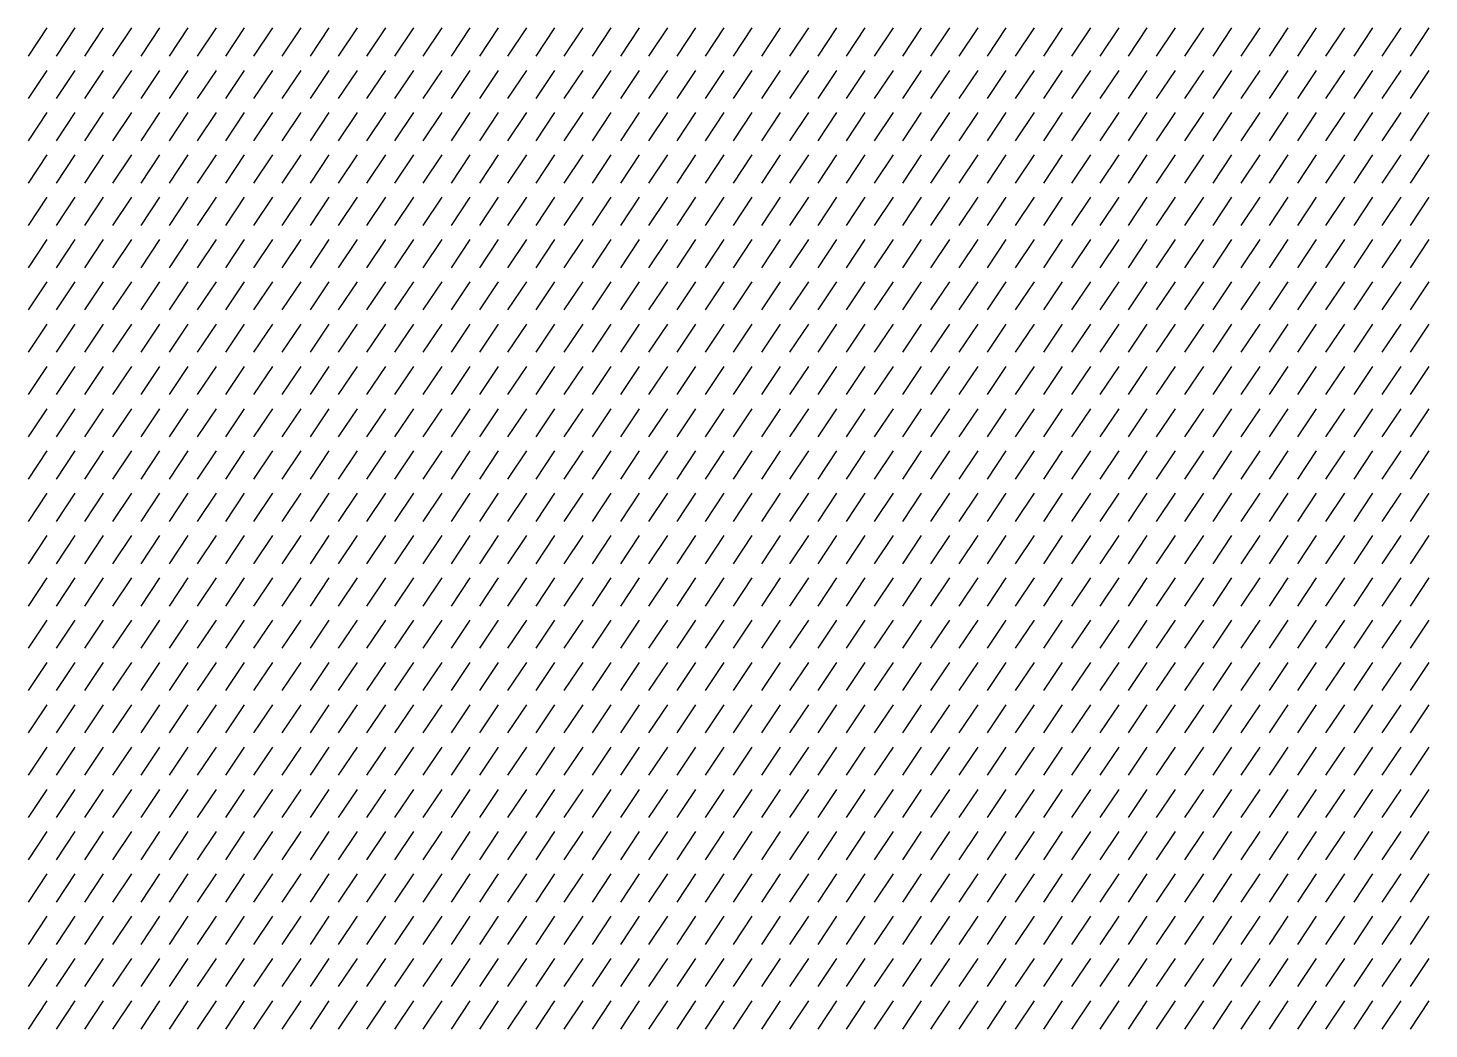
# Model space of a CAD drawing. Header units: inches. Extents: x -55 to 1004, y 12 to 2250.
# Drawn here: x -14.2 to 125.7, y 795.2 to 895.2 of the extents above; entities that cross this region are included whole.
import ezdxf

# ---------------------------------------------------------------- set-up
doc = ezdxf.new("R2010")
doc.units = ezdxf.units.IN
doc.header["$MEASUREMENT"] = 0

msp = doc.modelspace()

# ---------------------------------------------------------------- linework, layer by layer
for p, q in [((-12.35, 895.19), (-14.23, 892.37)), ((-9.54, 895.19), (-11.41, 892.37)), ((-6.72, 895.19), (-8.6, 892.37)), ((-3.9, 895.19), (-5.78, 892.37)), ((-1.08, 895.19), (-2.96, 892.37)), ((1.74, 895.19), (-0.14, 892.37)), ((4.56, 895.19), (2.68, 892.37)), ((7.37, 895.19), (5.5, 892.37)), ((10.19, 895.19), (8.31, 892.37)), ((13.01, 895.19), (11.13, 892.37)), ((15.83, 895.19), (13.95, 892.37)), ((18.65, 895.19), (16.77, 892.37)), ((21.47, 895.19), (19.59, 892.37)), ((24.28, 895.19), (22.4, 892.37)), ((27.1, 895.19), (25.22, 892.37)), ((29.92, 895.19), (28.04, 892.37)), ((32.74, 895.19), (30.86, 892.37)), ((35.56, 895.19), (33.68, 892.37)), ((38.37, 895.19), (36.5, 892.37)), ((41.19, 895.19), (39.31, 892.37)), ((44.01, 895.19), (42.13, 892.37)), ((46.83, 895.19), (44.95, 892.37)), ((49.65, 895.19), (47.77, 892.37)), ((52.47, 895.19), (50.59, 892.37)), ((55.28, 895.19), (53.41, 892.37)), ((58.1, 895.19), (56.22, 892.37)), ((60.92, 895.19), (59.04, 892.37)), ((63.74, 895.19), (61.86, 892.37)), ((66.56, 895.19), (64.68, 892.37)), ((69.38, 895.19), (67.5, 892.37)), ((72.19, 895.19), (70.32, 892.37)), ((75.01, 895.19), (73.13, 892.37)), ((77.83, 895.19), (75.95, 892.37)), ((80.65, 895.19), (78.77, 892.37)), ((83.47, 895.19), (81.59, 892.37)), ((86.29, 895.19), (84.41, 892.37)), ((89.1, 895.19), (87.22, 892.37)), ((91.92, 895.19), (90.04, 892.37)), ((94.74, 895.19), (92.86, 892.37)), ((97.56, 895.19), (95.68, 892.37)), ((100.38, 895.19), (98.5, 892.37)), ((103.2, 895.19), (101.32, 892.37)), ((106.01, 895.19), (104.13, 892.37)), ((108.83, 895.19), (106.95, 892.37)), ((111.65, 895.19), (109.77, 892.37)), ((114.47, 895.19), (112.59, 892.37)), ((117.29, 895.19), (115.41, 892.37)), ((120.1, 895.19), (118.23, 892.37)), ((122.92, 895.19), (121.04, 892.37)), ((125.74, 895.19), (123.86, 892.37)), ((-12.35, 890.96), (-14.23, 888.15)), ((-9.54, 890.96), (-11.41, 888.15)), ((-6.72, 890.96), (-8.6, 888.15)), ((-3.9, 890.96), (-5.78, 888.15)), ((-1.08, 890.96), (-2.96, 888.15)), ((1.74, 890.96), (-0.14, 888.15)), ((4.56, 890.96), (2.68, 888.15)), ((7.37, 890.96), (5.5, 888.15)), ((10.19, 890.96), (8.31, 888.15)), ((13.01, 890.96), (11.13, 888.15)), ((15.83, 890.96), (13.95, 888.15)), ((18.65, 890.96), (16.77, 888.15)), ((21.47, 890.96), (19.59, 888.15)), ((24.28, 890.96), (22.4, 888.15)), ((27.1, 890.96), (25.22, 888.15)), ((29.92, 890.96), (28.04, 888.15)), ((32.74, 890.96), (30.86, 888.15)), ((35.56, 890.96), (33.68, 888.15)), ((38.37, 890.96), (36.5, 888.15)), ((41.19, 890.96), (39.31, 888.15)), ((44.01, 890.96), (42.13, 888.15)), ((46.83, 890.96), (44.95, 888.15)), ((49.65, 890.96), (47.77, 888.15)), ((52.47, 890.96), (50.59, 888.15)), ((55.28, 890.96), (53.41, 888.15)), ((58.1, 890.96), (56.22, 888.15)), ((60.92, 890.96), (59.04, 888.15)), ((63.74, 890.96), (61.86, 888.15)), ((66.56, 890.96), (64.68, 888.15)), ((69.38, 890.96), (67.5, 888.15)), ((72.19, 890.96), (70.32, 888.15)), ((75.01, 890.96), (73.13, 888.15)), ((77.83, 890.96), (75.95, 888.15)), ((80.65, 890.96), (78.77, 888.15)), ((83.47, 890.96), (81.59, 888.15)), ((86.29, 890.96), (84.41, 888.15)), ((89.1, 890.96), (87.22, 888.15)), ((91.92, 890.96), (90.04, 888.15)), ((94.74, 890.96), (92.86, 888.15)), ((97.56, 890.96), (95.68, 888.15)), ((100.38, 890.96), (98.5, 888.15)), ((103.2, 890.96), (101.32, 888.15)), ((106.01, 890.96), (104.13, 888.15)), ((108.83, 890.96), (106.95, 888.15)), ((111.65, 890.96), (109.77, 888.15)), ((114.47, 890.96), (112.59, 888.15)), ((117.29, 890.96), (115.41, 888.15)), ((120.1, 890.96), (118.23, 888.15)), ((122.92, 890.96), (121.04, 888.15)), ((125.74, 890.96), (123.86, 888.15)), ((-12.35, 886.74), (-14.23, 883.92)), ((-9.54, 886.74), (-11.41, 883.92)), ((-6.72, 886.74), (-8.6, 883.92)), ((-3.9, 886.74), (-5.78, 883.92)), ((-1.08, 886.74), (-2.96, 883.92)), ((1.74, 886.74), (-0.14, 883.92)), ((4.56, 886.74), (2.68, 883.92)), ((7.37, 886.74), (5.5, 883.92)), ((10.19, 886.74), (8.31, 883.92)), ((13.01, 886.74), (11.13, 883.92)), ((15.83, 886.74), (13.95, 883.92)), ((18.65, 886.74), (16.77, 883.92)), ((21.47, 886.74), (19.59, 883.92)), ((24.28, 886.74), (22.4, 883.92)), ((27.1, 886.74), (25.22, 883.92)), ((29.92, 886.74), (28.04, 883.92)), ((32.74, 886.74), (30.86, 883.92)), ((35.56, 886.74), (33.68, 883.92)), ((38.37, 886.74), (36.5, 883.92)), ((41.19, 886.74), (39.31, 883.92)), ((44.01, 886.74), (42.13, 883.92)), ((46.83, 886.74), (44.95, 883.92)), ((49.65, 886.74), (47.77, 883.92)), ((52.47, 886.74), (50.59, 883.92)), ((55.28, 886.74), (53.41, 883.92)), ((58.1, 886.74), (56.22, 883.92)), ((60.92, 886.74), (59.04, 883.92)), ((63.74, 886.74), (61.86, 883.92)), ((66.56, 886.74), (64.68, 883.92)), ((69.38, 886.74), (67.5, 883.92)), ((72.19, 886.74), (70.32, 883.92)), ((75.01, 886.74), (73.13, 883.92)), ((77.83, 886.74), (75.95, 883.92)), ((80.65, 886.74), (78.77, 883.92)), ((83.47, 886.74), (81.59, 883.92)), ((86.29, 886.74), (84.41, 883.92)), ((89.1, 886.74), (87.22, 883.92)), ((91.92, 886.74), (90.04, 883.92)), ((94.74, 886.74), (92.86, 883.92)), ((97.56, 886.74), (95.68, 883.92)), ((100.38, 886.74), (98.5, 883.92)), ((103.2, 886.74), (101.32, 883.92)), ((106.01, 886.74), (104.13, 883.92)), ((108.83, 886.74), (106.95, 883.92)), ((111.65, 886.74), (109.77, 883.92)), ((114.47, 886.74), (112.59, 883.92)), ((117.29, 886.74), (115.41, 883.92)), ((120.1, 886.74), (118.23, 883.92)), ((122.92, 886.74), (121.04, 883.92)), ((125.74, 886.74), (123.86, 883.92)), ((-12.35, 882.51), (-14.23, 879.7)), ((-9.54, 882.51), (-11.41, 879.7)), ((-6.72, 882.51), (-8.6, 879.7)), ((-3.9, 882.51), (-5.78, 879.7)), ((-1.08, 882.51), (-2.96, 879.7)), ((1.74, 882.51), (-0.14, 879.7)), ((4.56, 882.51), (2.68, 879.7)), ((7.37, 882.51), (5.5, 879.7)), ((10.19, 882.51), (8.31, 879.7)), ((13.01, 882.51), (11.13, 879.7)), ((15.83, 882.51), (13.95, 879.7)), ((18.65, 882.51), (16.77, 879.7)), ((21.47, 882.51), (19.59, 879.7)), ((24.28, 882.51), (22.4, 879.7)), ((27.1, 882.51), (25.22, 879.7)), ((29.92, 882.51), (28.04, 879.7)), ((32.74, 882.51), (30.86, 879.7)), ((35.56, 882.51), (33.68, 879.7)), ((38.37, 882.51), (36.5, 879.7)), ((41.19, 882.51), (39.31, 879.7)), ((44.01, 882.51), (42.13, 879.7)), ((46.83, 882.51), (44.95, 879.7)), ((49.65, 882.51), (47.77, 879.7)), ((52.47, 882.51), (50.59, 879.7)), ((55.28, 882.51), (53.41, 879.7)), ((58.1, 882.51), (56.22, 879.7)), ((60.92, 882.51), (59.04, 879.7)), ((63.74, 882.51), (61.86, 879.7)), ((66.56, 882.51), (64.68, 879.7)), ((69.38, 882.51), (67.5, 879.7)), ((72.19, 882.51), (70.32, 879.7)), ((75.01, 882.51), (73.13, 879.7)), ((77.83, 882.51), (75.95, 879.7)), ((80.65, 882.51), (78.77, 879.7)), ((83.47, 882.51), (81.59, 879.7)), ((86.29, 882.51), (84.41, 879.7)), ((89.1, 882.51), (87.22, 879.7)), ((91.92, 882.51), (90.04, 879.7)), ((94.74, 882.51), (92.86, 879.7)), ((97.56, 882.51), (95.68, 879.7)), ((100.38, 882.51), (98.5, 879.7)), ((103.2, 882.51), (101.32, 879.7)), ((106.01, 882.51), (104.13, 879.7)), ((108.83, 882.51), (106.95, 879.7)), ((111.65, 882.51), (109.77, 879.7)), ((114.47, 882.51), (112.59, 879.7)), ((117.29, 882.51), (115.41, 879.7)), ((120.1, 882.51), (118.23, 879.7)), ((122.92, 882.51), (121.04, 879.7)), ((125.74, 882.51), (123.86, 879.7)), ((-12.35, 878.29), (-14.23, 875.47)), ((-9.54, 878.29), (-11.41, 875.47)), ((-6.72, 878.29), (-8.6, 875.47)), ((-3.9, 878.29), (-5.78, 875.47)), ((-1.08, 878.29), (-2.96, 875.47)), ((1.74, 878.29), (-0.14, 875.47)), ((4.56, 878.29), (2.68, 875.47)), ((7.37, 878.29), (5.5, 875.47)), ((10.19, 878.29), (8.31, 875.47)), ((13.01, 878.29), (11.13, 875.47)), ((15.83, 878.29), (13.95, 875.47)), ((18.65, 878.29), (16.77, 875.47)), ((21.47, 878.29), (19.59, 875.47)), ((24.28, 878.29), (22.4, 875.47)), ((27.1, 878.29), (25.22, 875.47)), ((29.92, 878.29), (28.04, 875.47)), ((32.74, 878.29), (30.86, 875.47)), ((35.56, 878.29), (33.68, 875.47)), ((38.37, 878.29), (36.5, 875.47)), ((41.19, 878.29), (39.31, 875.47)), ((44.01, 878.29), (42.13, 875.47)), ((46.83, 878.29), (44.95, 875.47)), ((49.65, 878.29), (47.77, 875.47)), ((52.47, 878.29), (50.59, 875.47)), ((55.28, 878.29), (53.41, 875.47)), ((58.1, 878.29), (56.22, 875.47)), ((60.92, 878.29), (59.04, 875.47)), ((63.74, 878.29), (61.86, 875.47)), ((66.56, 878.29), (64.68, 875.47)), ((69.38, 878.29), (67.5, 875.47)), ((72.19, 878.29), (70.32, 875.47)), ((75.01, 878.29), (73.13, 875.47)), ((77.83, 878.29), (75.95, 875.47)), ((80.65, 878.29), (78.77, 875.47)), ((83.47, 878.29), (81.59, 875.47)), ((86.29, 878.29), (84.41, 875.47)), ((89.1, 878.29), (87.22, 875.47)), ((91.92, 878.29), (90.04, 875.47)), ((94.74, 878.29), (92.86, 875.47)), ((97.56, 878.29), (95.68, 875.47)), ((100.38, 878.29), (98.5, 875.47)), ((103.2, 878.29), (101.32, 875.47)), ((106.01, 878.29), (104.13, 875.47)), ((108.83, 878.29), (106.95, 875.47)), ((111.65, 878.29), (109.77, 875.47)), ((114.47, 878.29), (112.59, 875.47)), ((117.29, 878.29), (115.41, 875.47)), ((120.1, 878.29), (118.23, 875.47)), ((122.92, 878.29), (121.04, 875.47)), ((125.74, 878.29), (123.86, 875.47)), ((-12.35, 874.06), (-14.23, 871.24)), ((-9.54, 874.06), (-11.41, 871.24)), ((-6.72, 874.06), (-8.6, 871.24)), ((-3.9, 874.06), (-5.78, 871.24)), ((-1.08, 874.06), (-2.96, 871.24)), ((1.74, 874.06), (-0.14, 871.24)), ((4.56, 874.06), (2.68, 871.24)), ((7.37, 874.06), (5.5, 871.24)), ((10.19, 874.06), (8.31, 871.24)), ((13.01, 874.06), (11.13, 871.24)), ((15.83, 874.06), (13.95, 871.24)), ((18.65, 874.06), (16.77, 871.24)), ((21.47, 874.06), (19.59, 871.24)), ((24.28, 874.06), (22.4, 871.24)), ((27.1, 874.06), (25.22, 871.24)), ((29.92, 874.06), (28.04, 871.24)), ((32.74, 874.06), (30.86, 871.24)), ((35.56, 874.06), (33.68, 871.24)), ((38.37, 874.06), (36.5, 871.24)), ((41.19, 874.06), (39.31, 871.24)), ((44.01, 874.06), (42.13, 871.24)), ((46.83, 874.06), (44.95, 871.24)), ((49.65, 874.06), (47.77, 871.24)), ((52.47, 874.06), (50.59, 871.24)), ((55.28, 874.06), (53.41, 871.24)), ((58.1, 874.06), (56.22, 871.24)), ((60.92, 874.06), (59.04, 871.24)), ((63.74, 874.06), (61.86, 871.24)), ((66.56, 874.06), (64.68, 871.24)), ((69.38, 874.06), (67.5, 871.24)), ((72.19, 874.06), (70.32, 871.24)), ((75.01, 874.06), (73.13, 871.24)), ((77.83, 874.06), (75.95, 871.24)), ((80.65, 874.06), (78.77, 871.24)), ((83.47, 874.06), (81.59, 871.24)), ((86.29, 874.06), (84.41, 871.24)), ((89.1, 874.06), (87.22, 871.24)), ((91.92, 874.06), (90.04, 871.24)), ((94.74, 874.06), (92.86, 871.24)), ((97.56, 874.06), (95.68, 871.24)), ((100.38, 874.06), (98.5, 871.24)), ((103.2, 874.06), (101.32, 871.24)), ((106.01, 874.06), (104.13, 871.24)), ((108.83, 874.06), (106.95, 871.24)), ((111.65, 874.06), (109.77, 871.24)), ((114.47, 874.06), (112.59, 871.24)), ((117.29, 874.06), (115.41, 871.24)), ((120.1, 874.06), (118.23, 871.24)), ((122.92, 874.06), (121.04, 871.24)), ((125.74, 874.06), (123.86, 871.24)), ((-12.35, 869.84), (-14.23, 867.02)), ((-9.54, 869.84), (-11.41, 867.02)), ((-6.72, 869.84), (-8.6, 867.02)), ((-3.9, 869.84), (-5.78, 867.02)), ((-1.08, 869.84), (-2.96, 867.02)), ((1.74, 869.84), (-0.14, 867.02)), ((4.56, 869.84), (2.68, 867.02)), ((7.37, 869.84), (5.5, 867.02)), ((10.19, 869.84), (8.31, 867.02)), ((13.01, 869.84), (11.13, 867.02)), ((15.83, 869.84), (13.95, 867.02)), ((18.65, 869.84), (16.77, 867.02)), ((21.47, 869.84), (19.59, 867.02)), ((24.28, 869.84), (22.4, 867.02)), ((27.1, 869.84), (25.22, 867.02)), ((29.92, 869.84), (28.04, 867.02)), ((32.74, 869.84), (30.86, 867.02)), ((35.56, 869.84), (33.68, 867.02)), ((38.37, 869.84), (36.5, 867.02)), ((41.19, 869.84), (39.31, 867.02)), ((44.01, 869.84), (42.13, 867.02)), ((46.83, 869.84), (44.95, 867.02)), ((49.65, 869.84), (47.77, 867.02)), ((52.47, 869.84), (50.59, 867.02)), ((55.28, 869.84), (53.41, 867.02)), ((58.1, 869.84), (56.22, 867.02)), ((60.92, 869.84), (59.04, 867.02)), ((63.74, 869.84), (61.86, 867.02)), ((66.56, 869.84), (64.68, 867.02)), ((69.38, 869.84), (67.5, 867.02)), ((72.19, 869.84), (70.32, 867.02)), ((75.01, 869.84), (73.13, 867.02)), ((77.83, 869.84), (75.95, 867.02)), ((80.65, 869.84), (78.77, 867.02)), ((83.47, 869.84), (81.59, 867.02)), ((86.29, 869.84), (84.41, 867.02)), ((89.1, 869.84), (87.22, 867.02)), ((91.92, 869.84), (90.04, 867.02)), ((94.74, 869.84), (92.86, 867.02)), ((97.56, 869.84), (95.68, 867.02)), ((100.38, 869.84), (98.5, 867.02)), ((103.2, 869.84), (101.32, 867.02)), ((106.01, 869.84), (104.13, 867.02)), ((108.83, 869.84), (106.95, 867.02)), ((111.65, 869.84), (109.77, 867.02)), ((114.47, 869.84), (112.59, 867.02)), ((117.29, 869.84), (115.41, 867.02)), ((120.1, 869.84), (118.23, 867.02)), ((122.92, 869.84), (121.04, 867.02)), ((125.74, 869.84), (123.86, 867.02)), ((-12.35, 865.61), (-14.23, 862.79)), ((-9.54, 865.61), (-11.41, 862.79)), ((-6.72, 865.61), (-8.6, 862.79)), ((-3.9, 865.61), (-5.78, 862.79)), ((-1.08, 865.61), (-2.96, 862.79)), ((1.74, 865.61), (-0.14, 862.79)), ((4.56, 865.61), (2.68, 862.79)), ((7.37, 865.61), (5.5, 862.79)), ((10.19, 865.61), (8.31, 862.79)), ((13.01, 865.61), (11.13, 862.79)), ((15.83, 865.61), (13.95, 862.79)), ((18.65, 865.61), (16.77, 862.79)), ((21.47, 865.61), (19.59, 862.79)), ((24.28, 865.61), (22.4, 862.79)), ((27.1, 865.61), (25.22, 862.79)), ((29.92, 865.61), (28.04, 862.79)), ((32.74, 865.61), (30.86, 862.79)), ((35.56, 865.61), (33.68, 862.79)), ((38.37, 865.61), (36.5, 862.79)), ((41.19, 865.61), (39.31, 862.79)), ((44.01, 865.61), (42.13, 862.79)), ((46.83, 865.61), (44.95, 862.79)), ((49.65, 865.61), (47.77, 862.79)), ((52.47, 865.61), (50.59, 862.79)), ((55.28, 865.61), (53.41, 862.79)), ((58.1, 865.61), (56.22, 862.79)), ((60.92, 865.61), (59.04, 862.79)), ((63.74, 865.61), (61.86, 862.79)), ((66.56, 865.61), (64.68, 862.79)), ((69.38, 865.61), (67.5, 862.79)), ((72.19, 865.61), (70.32, 862.79)), ((75.01, 865.61), (73.13, 862.79)), ((77.83, 865.61), (75.95, 862.79)), ((80.65, 865.61), (78.77, 862.79)), ((83.47, 865.61), (81.59, 862.79)), ((86.29, 865.61), (84.41, 862.79)), ((89.1, 865.61), (87.22, 862.79)), ((91.92, 865.61), (90.04, 862.79)), ((94.74, 865.61), (92.86, 862.79)), ((97.56, 865.61), (95.68, 862.79)), ((100.38, 865.61), (98.5, 862.79)), ((103.2, 865.61), (101.32, 862.79)), ((106.01, 865.61), (104.13, 862.79)), ((108.83, 865.61), (106.95, 862.79)), ((111.65, 865.61), (109.77, 862.79)), ((114.47, 865.61), (112.59, 862.79)), ((117.29, 865.61), (115.41, 862.79)), ((120.1, 865.61), (118.23, 862.79)), ((122.92, 865.61), (121.04, 862.79)), ((125.74, 865.61), (123.86, 862.79)), ((-12.35, 861.39), (-14.23, 858.57)), ((-9.54, 861.39), (-11.41, 858.57)), ((-6.72, 861.39), (-8.6, 858.57)), ((-3.9, 861.39), (-5.78, 858.57)), ((-1.08, 861.39), (-2.96, 858.57)), ((1.74, 861.39), (-0.14, 858.57)), ((4.56, 861.39), (2.68, 858.57)), ((7.37, 861.39), (5.5, 858.57)), ((10.19, 861.39), (8.31, 858.57)), ((13.01, 861.39), (11.13, 858.57)), ((15.83, 861.39), (13.95, 858.57)), ((18.65, 861.39), (16.77, 858.57)), ((21.47, 861.39), (19.59, 858.57)), ((24.28, 861.39), (22.4, 858.57)), ((27.1, 861.39), (25.22, 858.57)), ((29.92, 861.39), (28.04, 858.57)), ((32.74, 861.39), (30.86, 858.57)), ((35.56, 861.39), (33.68, 858.57)), ((38.37, 861.39), (36.5, 858.57)), ((41.19, 861.39), (39.31, 858.57)), ((44.01, 861.39), (42.13, 858.57)), ((46.83, 861.39), (44.95, 858.57)), ((49.65, 861.39), (47.77, 858.57)), ((52.47, 861.39), (50.59, 858.57)), ((55.28, 861.39), (53.41, 858.57)), ((58.1, 861.39), (56.22, 858.57)), ((60.92, 861.39), (59.04, 858.57)), ((63.74, 861.39), (61.86, 858.57)), ((66.56, 861.39), (64.68, 858.57)), ((69.38, 861.39), (67.5, 858.57)), ((72.19, 861.39), (70.32, 858.57)), ((75.01, 861.39), (73.13, 858.57)), ((77.83, 861.39), (75.95, 858.57)), ((80.65, 861.39), (78.77, 858.57)), ((83.47, 861.39), (81.59, 858.57)), ((86.29, 861.39), (84.41, 858.57)), ((89.1, 861.39), (87.22, 858.57)), ((91.92, 861.39), (90.04, 858.57)), ((94.74, 861.39), (92.86, 858.57)), ((97.56, 861.39), (95.68, 858.57)), ((100.38, 861.39), (98.5, 858.57)), ((103.2, 861.39), (101.32, 858.57)), ((106.01, 861.39), (104.13, 858.57)), ((108.83, 861.39), (106.95, 858.57)), ((111.65, 861.39), (109.77, 858.57)), ((114.47, 861.39), (112.59, 858.57)), ((117.29, 861.39), (115.41, 858.57)), ((120.1, 861.39), (118.23, 858.57)), ((122.92, 861.39), (121.04, 858.57)), ((125.74, 861.39), (123.86, 858.57)), ((-12.35, 857.16), (-14.23, 854.34)), ((-9.54, 857.16), (-11.41, 854.34)), ((-6.72, 857.16), (-8.6, 854.34)), ((-3.9, 857.16), (-5.78, 854.34)), ((-1.08, 857.16), (-2.96, 854.34)), ((1.74, 857.16), (-0.14, 854.34)), ((4.56, 857.16), (2.68, 854.34)), ((7.37, 857.16), (5.5, 854.34)), ((10.19, 857.16), (8.31, 854.34)), ((13.01, 857.16), (11.13, 854.34)), ((15.83, 857.16), (13.95, 854.34)), ((18.65, 857.16), (16.77, 854.34)), ((21.47, 857.16), (19.59, 854.34)), ((24.28, 857.16), (22.4, 854.34)), ((27.1, 857.16), (25.22, 854.34)), ((29.92, 857.16), (28.04, 854.34)), ((32.74, 857.16), (30.86, 854.34)), ((35.56, 857.16), (33.68, 854.34)), ((38.37, 857.16), (36.5, 854.34)), ((41.19, 857.16), (39.31, 854.34)), ((44.01, 857.16), (42.13, 854.34)), ((46.83, 857.16), (44.95, 854.34)), ((49.65, 857.16), (47.77, 854.34)), ((52.47, 857.16), (50.59, 854.34)), ((55.28, 857.16), (53.41, 854.34)), ((58.1, 857.16), (56.22, 854.34)), ((60.92, 857.16), (59.04, 854.34)), ((63.74, 857.16), (61.86, 854.34)), ((66.56, 857.16), (64.68, 854.34)), ((69.38, 857.16), (67.5, 854.34)), ((72.19, 857.16), (70.32, 854.34)), ((75.01, 857.16), (73.13, 854.34)), ((77.83, 857.16), (75.95, 854.34)), ((80.65, 857.16), (78.77, 854.34)), ((83.47, 857.16), (81.59, 854.34)), ((86.29, 857.16), (84.41, 854.34)), ((89.1, 857.16), (87.22, 854.34)), ((91.92, 857.16), (90.04, 854.34)), ((94.74, 857.16), (92.86, 854.34)), ((97.56, 857.16), (95.68, 854.34)), ((100.38, 857.16), (98.5, 854.34)), ((103.2, 857.16), (101.32, 854.34)), ((106.01, 857.16), (104.13, 854.34)), ((108.83, 857.16), (106.95, 854.34)), ((111.65, 857.16), (109.77, 854.34)), ((114.47, 857.16), (112.59, 854.34)), ((117.29, 857.16), (115.41, 854.34)), ((120.1, 857.16), (118.23, 854.34)), ((122.92, 857.16), (121.04, 854.34)), ((125.74, 857.16), (123.86, 854.34)), ((-12.35, 852.94), (-14.23, 850.12)), ((-9.54, 852.94), (-11.41, 850.12)), ((-6.72, 852.94), (-8.6, 850.12)), ((-3.9, 852.94), (-5.78, 850.12)), ((-1.08, 852.94), (-2.96, 850.12)), ((1.74, 852.94), (-0.14, 850.12)), ((4.56, 852.94), (2.68, 850.12)), ((7.37, 852.94), (5.5, 850.12)), ((10.19, 852.94), (8.31, 850.12)), ((13.01, 852.94), (11.13, 850.12)), ((15.83, 852.94), (13.95, 850.12)), ((18.65, 852.94), (16.77, 850.12)), ((21.47, 852.94), (19.59, 850.12)), ((24.28, 852.94), (22.4, 850.12)), ((27.1, 852.94), (25.22, 850.12)), ((29.92, 852.94), (28.04, 850.12)), ((32.74, 852.94), (30.86, 850.12)), ((35.56, 852.94), (33.68, 850.12)), ((38.37, 852.94), (36.5, 850.12)), ((41.19, 852.94), (39.31, 850.12)), ((44.01, 852.94), (42.13, 850.12)), ((46.83, 852.94), (44.95, 850.12)), ((49.65, 852.94), (47.77, 850.12)), ((52.47, 852.94), (50.59, 850.12)), ((55.28, 852.94), (53.41, 850.12)), ((58.1, 852.94), (56.22, 850.12)), ((60.92, 852.94), (59.04, 850.12)), ((63.74, 852.94), (61.86, 850.12)), ((66.56, 852.94), (64.68, 850.12)), ((69.38, 852.94), (67.5, 850.12)), ((72.19, 852.94), (70.32, 850.12)), ((75.01, 852.94), (73.13, 850.12)), ((77.83, 852.94), (75.95, 850.12)), ((80.65, 852.94), (78.77, 850.12)), ((83.47, 852.94), (81.59, 850.12)), ((86.29, 852.94), (84.41, 850.12)), ((89.1, 852.94), (87.22, 850.12)), ((91.92, 852.94), (90.04, 850.12)), ((94.74, 852.94), (92.86, 850.12)), ((97.56, 852.94), (95.68, 850.12)), ((100.38, 852.94), (98.5, 850.12)), ((103.2, 852.94), (101.32, 850.12)), ((106.01, 852.94), (104.13, 850.12)), ((108.83, 852.94), (106.95, 850.12)), ((111.65, 852.94), (109.77, 850.12)), ((114.47, 852.94), (112.59, 850.12)), ((117.29, 852.94), (115.41, 850.12)), ((120.1, 852.94), (118.23, 850.12)), ((122.92, 852.94), (121.04, 850.12)), ((125.74, 852.94), (123.86, 850.12)), ((-12.35, 848.71), (-14.23, 845.89)), ((-9.54, 848.71), (-11.41, 845.89)), ((-6.72, 848.71), (-8.6, 845.89)), ((-3.9, 848.71), (-5.78, 845.89)), ((-1.08, 848.71), (-2.96, 845.89)), ((1.74, 848.71), (-0.14, 845.89)), ((4.56, 848.71), (2.68, 845.89)), ((7.37, 848.71), (5.5, 845.89)), ((10.19, 848.71), (8.31, 845.89)), ((13.01, 848.71), (11.13, 845.89)), ((15.83, 848.71), (13.95, 845.89)), ((18.65, 848.71), (16.77, 845.89)), ((21.47, 848.71), (19.59, 845.89)), ((24.28, 848.71), (22.4, 845.89)), ((27.1, 848.71), (25.22, 845.89)), ((29.92, 848.71), (28.04, 845.89)), ((32.74, 848.71), (30.86, 845.89)), ((35.56, 848.71), (33.68, 845.89)), ((38.37, 848.71), (36.5, 845.89)), ((41.19, 848.71), (39.31, 845.89)), ((44.01, 848.71), (42.13, 845.89)), ((46.83, 848.71), (44.95, 845.89)), ((49.65, 848.71), (47.77, 845.89)), ((52.47, 848.71), (50.59, 845.89)), ((55.28, 848.71), (53.41, 845.89)), ((58.1, 848.71), (56.22, 845.89)), ((60.92, 848.71), (59.04, 845.89)), ((63.74, 848.71), (61.86, 845.89)), ((66.56, 848.71), (64.68, 845.89)), ((69.38, 848.71), (67.5, 845.89)), ((72.19, 848.71), (70.32, 845.89)), ((75.01, 848.71), (73.13, 845.89)), ((77.83, 848.71), (75.95, 845.89)), ((80.65, 848.71), (78.77, 845.89)), ((83.47, 848.71), (81.59, 845.89)), ((86.29, 848.71), (84.41, 845.89)), ((89.1, 848.71), (87.22, 845.89)), ((91.92, 848.71), (90.04, 845.89)), ((94.74, 848.71), (92.86, 845.89)), ((97.56, 848.71), (95.68, 845.89)), ((100.38, 848.71), (98.5, 845.89)), ((103.2, 848.71), (101.32, 845.89)), ((106.01, 848.71), (104.13, 845.89)), ((108.83, 848.71), (106.95, 845.89)), ((111.65, 848.71), (109.77, 845.89)), ((114.47, 848.71), (112.59, 845.89)), ((117.29, 848.71), (115.41, 845.89)), ((120.1, 848.71), (118.23, 845.89)), ((122.92, 848.71), (121.04, 845.89)), ((125.74, 848.71), (123.86, 845.89)), ((-12.35, 844.49), (-14.23, 841.67)), ((-9.54, 844.49), (-11.41, 841.67)), ((-6.72, 844.49), (-8.6, 841.67)), ((-3.9, 844.49), (-5.78, 841.67)), ((-1.08, 844.49), (-2.96, 841.67)), ((1.74, 844.49), (-0.14, 841.67)), ((4.56, 844.49), (2.68, 841.67)), ((7.37, 844.49), (5.5, 841.67)), ((10.19, 844.49), (8.31, 841.67)), ((13.01, 844.49), (11.13, 841.67)), ((15.83, 844.49), (13.95, 841.67)), ((18.65, 844.49), (16.77, 841.67)), ((21.47, 844.49), (19.59, 841.67)), ((24.28, 844.49), (22.4, 841.67)), ((27.1, 844.49), (25.22, 841.67)), ((29.92, 844.49), (28.04, 841.67)), ((32.74, 844.49), (30.86, 841.67)), ((35.56, 844.49), (33.68, 841.67)), ((38.37, 844.49), (36.5, 841.67)), ((41.19, 844.49), (39.31, 841.67)), ((44.01, 844.49), (42.13, 841.67)), ((46.83, 844.49), (44.95, 841.67)), ((49.65, 844.49), (47.77, 841.67)), ((52.47, 844.49), (50.59, 841.67)), ((55.28, 844.49), (53.41, 841.67)), ((58.1, 844.49), (56.22, 841.67)), ((60.92, 844.49), (59.04, 841.67)), ((63.74, 844.49), (61.86, 841.67)), ((66.56, 844.49), (64.68, 841.67)), ((69.38, 844.49), (67.5, 841.67)), ((72.19, 844.49), (70.32, 841.67)), ((75.01, 844.49), (73.13, 841.67)), ((77.83, 844.49), (75.95, 841.67)), ((80.65, 844.49), (78.77, 841.67)), ((83.47, 844.49), (81.59, 841.67)), ((86.29, 844.49), (84.41, 841.67)), ((89.1, 844.49), (87.22, 841.67)), ((91.92, 844.49), (90.04, 841.67)), ((94.74, 844.49), (92.86, 841.67)), ((97.56, 844.49), (95.68, 841.67)), ((100.38, 844.49), (98.5, 841.67)), ((103.2, 844.49), (101.32, 841.67)), ((106.01, 844.49), (104.13, 841.67)), ((108.83, 844.49), (106.95, 841.67)), ((111.65, 844.49), (109.77, 841.67)), ((114.47, 844.49), (112.59, 841.67)), ((117.29, 844.49), (115.41, 841.67)), ((120.1, 844.49), (118.23, 841.67)), ((122.92, 844.49), (121.04, 841.67)), ((125.74, 844.49), (123.86, 841.67)), ((-12.35, 840.26), (-14.23, 837.44)), ((-9.54, 840.26), (-11.41, 837.44)), ((-6.72, 840.26), (-8.6, 837.44)), ((-3.9, 840.26), (-5.78, 837.44)), ((-1.08, 840.26), (-2.96, 837.44)), ((1.74, 840.26), (-0.14, 837.44)), ((4.56, 840.26), (2.68, 837.44)), ((7.37, 840.26), (5.5, 837.44)), ((10.19, 840.26), (8.31, 837.44)), ((13.01, 840.26), (11.13, 837.44)), ((15.83, 840.26), (13.95, 837.44)), ((18.65, 840.26), (16.77, 837.44)), ((21.47, 840.26), (19.59, 837.44)), ((24.28, 840.26), (22.4, 837.44)), ((27.1, 840.26), (25.22, 837.44)), ((29.92, 840.26), (28.04, 837.44)), ((32.74, 840.26), (30.86, 837.44)), ((35.56, 840.26), (33.68, 837.44)), ((38.37, 840.26), (36.5, 837.44)), ((41.19, 840.26), (39.31, 837.44)), ((44.01, 840.26), (42.13, 837.44)), ((46.83, 840.26), (44.95, 837.44)), ((49.65, 840.26), (47.77, 837.44)), ((52.47, 840.26), (50.59, 837.44)), ((55.28, 840.26), (53.41, 837.44)), ((58.1, 840.26), (56.22, 837.44)), ((60.92, 840.26), (59.04, 837.44)), ((63.74, 840.26), (61.86, 837.44)), ((66.56, 840.26), (64.68, 837.44)), ((69.38, 840.26), (67.5, 837.44)), ((72.19, 840.26), (70.32, 837.44)), ((75.01, 840.26), (73.13, 837.44)), ((77.83, 840.26), (75.95, 837.44)), ((80.65, 840.26), (78.77, 837.44)), ((83.47, 840.26), (81.59, 837.44)), ((86.29, 840.26), (84.41, 837.44)), ((89.1, 840.26), (87.22, 837.44)), ((91.92, 840.26), (90.04, 837.44)), ((94.74, 840.26), (92.86, 837.44)), ((97.56, 840.26), (95.68, 837.44)), ((100.38, 840.26), (98.5, 837.44)), ((103.2, 840.26), (101.32, 837.44)), ((106.01, 840.26), (104.13, 837.44)), ((108.83, 840.26), (106.95, 837.44)), ((111.65, 840.26), (109.77, 837.44)), ((114.47, 840.26), (112.59, 837.44)), ((117.29, 840.26), (115.41, 837.44)), ((120.1, 840.26), (118.23, 837.44)), ((122.92, 840.26), (121.04, 837.44)), ((125.74, 840.26), (123.86, 837.44)), ((-12.35, 836.04), (-14.23, 833.22)), ((-9.54, 836.04), (-11.41, 833.22)), ((-6.72, 836.04), (-8.6, 833.22)), ((-3.9, 836.04), (-5.78, 833.22)), ((-1.08, 836.04), (-2.96, 833.22)), ((1.74, 836.04), (-0.14, 833.22)), ((4.56, 836.04), (2.68, 833.22)), ((7.37, 836.04), (5.5, 833.22)), ((10.19, 836.04), (8.31, 833.22)), ((13.01, 836.04), (11.13, 833.22)), ((15.83, 836.04), (13.95, 833.22)), ((18.65, 836.04), (16.77, 833.22)), ((21.47, 836.04), (19.59, 833.22)), ((24.28, 836.04), (22.4, 833.22)), ((27.1, 836.04), (25.22, 833.22)), ((29.92, 836.04), (28.04, 833.22)), ((32.74, 836.04), (30.86, 833.22)), ((35.56, 836.04), (33.68, 833.22)), ((38.37, 836.04), (36.5, 833.22)), ((41.19, 836.04), (39.31, 833.22)), ((44.01, 836.04), (42.13, 833.22)), ((46.83, 836.04), (44.95, 833.22)), ((49.65, 836.04), (47.77, 833.22)), ((52.47, 836.04), (50.59, 833.22)), ((55.28, 836.04), (53.41, 833.22)), ((58.1, 836.04), (56.22, 833.22)), ((60.92, 836.04), (59.04, 833.22)), ((63.74, 836.04), (61.86, 833.22)), ((66.56, 836.04), (64.68, 833.22)), ((69.38, 836.04), (67.5, 833.22)), ((72.19, 836.04), (70.32, 833.22)), ((75.01, 836.04), (73.13, 833.22)), ((77.83, 836.04), (75.95, 833.22)), ((80.65, 836.04), (78.77, 833.22)), ((83.47, 836.04), (81.59, 833.22)), ((86.29, 836.04), (84.41, 833.22)), ((89.1, 836.04), (87.22, 833.22)), ((91.92, 836.04), (90.04, 833.22)), ((94.74, 836.04), (92.86, 833.22)), ((97.56, 836.04), (95.68, 833.22)), ((100.38, 836.04), (98.5, 833.22)), ((103.2, 836.04), (101.32, 833.22)), ((106.01, 836.04), (104.13, 833.22)), ((108.83, 836.04), (106.95, 833.22)), ((111.65, 836.04), (109.77, 833.22)), ((114.47, 836.04), (112.59, 833.22)), ((117.29, 836.04), (115.41, 833.22)), ((120.1, 836.04), (118.23, 833.22)), ((122.92, 836.04), (121.04, 833.22)), ((125.74, 836.04), (123.86, 833.22)), ((-12.35, 831.81), (-14.23, 828.99)), ((-9.54, 831.81), (-11.41, 828.99)), ((-6.72, 831.81), (-8.6, 828.99)), ((-3.9, 831.81), (-5.78, 828.99)), ((-1.08, 831.81), (-2.96, 828.99)), ((1.74, 831.81), (-0.14, 828.99)), ((4.56, 831.81), (2.68, 828.99)), ((7.37, 831.81), (5.5, 828.99)), ((10.19, 831.81), (8.31, 828.99)), ((13.01, 831.81), (11.13, 828.99)), ((15.83, 831.81), (13.95, 828.99)), ((18.65, 831.81), (16.77, 828.99)), ((21.47, 831.81), (19.59, 828.99)), ((24.28, 831.81), (22.4, 828.99)), ((27.1, 831.81), (25.22, 828.99)), ((29.92, 831.81), (28.04, 828.99)), ((32.74, 831.81), (30.86, 828.99)), ((35.56, 831.81), (33.68, 828.99)), ((38.37, 831.81), (36.5, 828.99)), ((41.19, 831.81), (39.31, 828.99)), ((44.01, 831.81), (42.13, 828.99)), ((46.83, 831.81), (44.95, 828.99)), ((49.65, 831.81), (47.77, 828.99)), ((52.47, 831.81), (50.59, 828.99)), ((55.28, 831.81), (53.41, 828.99)), ((58.1, 831.81), (56.22, 828.99)), ((60.92, 831.81), (59.04, 828.99)), ((63.74, 831.81), (61.86, 828.99)), ((66.56, 831.81), (64.68, 828.99)), ((69.38, 831.81), (67.5, 828.99)), ((72.19, 831.81), (70.32, 828.99)), ((75.01, 831.81), (73.13, 828.99)), ((77.83, 831.81), (75.95, 828.99)), ((80.65, 831.81), (78.77, 828.99)), ((83.47, 831.81), (81.59, 828.99)), ((86.29, 831.81), (84.41, 828.99)), ((89.1, 831.81), (87.22, 828.99)), ((91.92, 831.81), (90.04, 828.99)), ((94.74, 831.81), (92.86, 828.99)), ((97.56, 831.81), (95.68, 828.99)), ((100.38, 831.81), (98.5, 828.99)), ((103.2, 831.81), (101.32, 828.99)), ((106.01, 831.81), (104.13, 828.99)), ((108.83, 831.81), (106.95, 828.99)), ((111.65, 831.81), (109.77, 828.99)), ((114.47, 831.81), (112.59, 828.99)), ((117.29, 831.81), (115.41, 828.99)), ((120.1, 831.81), (118.23, 828.99)), ((122.92, 831.81), (121.04, 828.99)), ((125.74, 831.81), (123.86, 828.99)), ((-12.35, 827.59), (-14.23, 824.77)), ((-9.54, 827.59), (-11.41, 824.77)), ((-6.72, 827.59), (-8.6, 824.77)), ((-3.9, 827.59), (-5.78, 824.77)), ((-1.08, 827.59), (-2.96, 824.77)), ((1.74, 827.59), (-0.14, 824.77)), ((4.56, 827.59), (2.68, 824.77)), ((7.37, 827.59), (5.5, 824.77)), ((10.19, 827.59), (8.31, 824.77)), ((13.01, 827.59), (11.13, 824.77)), ((15.83, 827.59), (13.95, 824.77)), ((18.65, 827.59), (16.77, 824.77)), ((21.47, 827.59), (19.59, 824.77)), ((24.28, 827.59), (22.4, 824.77)), ((27.1, 827.59), (25.22, 824.77)), ((29.92, 827.59), (28.04, 824.77)), ((32.74, 827.59), (30.86, 824.77)), ((35.56, 827.59), (33.68, 824.77)), ((38.37, 827.59), (36.5, 824.77)), ((41.19, 827.59), (39.31, 824.77)), ((44.01, 827.59), (42.13, 824.77)), ((46.83, 827.59), (44.95, 824.77)), ((49.65, 827.59), (47.77, 824.77)), ((52.47, 827.59), (50.59, 824.77)), ((55.28, 827.59), (53.41, 824.77)), ((58.1, 827.59), (56.22, 824.77)), ((60.92, 827.59), (59.04, 824.77)), ((63.74, 827.59), (61.86, 824.77)), ((66.56, 827.59), (64.68, 824.77)), ((69.38, 827.59), (67.5, 824.77)), ((72.19, 827.59), (70.32, 824.77)), ((75.01, 827.59), (73.13, 824.77)), ((77.83, 827.59), (75.95, 824.77)), ((80.65, 827.59), (78.77, 824.77)), ((83.47, 827.59), (81.59, 824.77)), ((86.29, 827.59), (84.41, 824.77)), ((89.1, 827.59), (87.22, 824.77)), ((91.92, 827.59), (90.04, 824.77)), ((94.74, 827.59), (92.86, 824.77)), ((97.56, 827.59), (95.68, 824.77)), ((100.38, 827.59), (98.5, 824.77)), ((103.2, 827.59), (101.32, 824.77)), ((106.01, 827.59), (104.13, 824.77)), ((108.83, 827.59), (106.95, 824.77)), ((111.65, 827.59), (109.77, 824.77)), ((114.47, 827.59), (112.59, 824.77)), ((117.29, 827.59), (115.41, 824.77)), ((120.1, 827.59), (118.23, 824.77)), ((122.92, 827.59), (121.04, 824.77)), ((125.74, 827.59), (123.86, 824.77)), ((-12.35, 823.36), (-14.23, 820.54)), ((-9.54, 823.36), (-11.41, 820.54)), ((-6.72, 823.36), (-8.6, 820.54)), ((-3.9, 823.36), (-5.78, 820.54)), ((-1.08, 823.36), (-2.96, 820.54)), ((1.74, 823.36), (-0.14, 820.54)), ((4.56, 823.36), (2.68, 820.54)), ((7.37, 823.36), (5.5, 820.54)), ((10.19, 823.36), (8.31, 820.54)), ((13.01, 823.36), (11.13, 820.54)), ((15.83, 823.36), (13.95, 820.54)), ((18.65, 823.36), (16.77, 820.54)), ((21.47, 823.36), (19.59, 820.54)), ((24.28, 823.36), (22.4, 820.54)), ((27.1, 823.36), (25.22, 820.54)), ((29.92, 823.36), (28.04, 820.54)), ((32.74, 823.36), (30.86, 820.54)), ((35.56, 823.36), (33.68, 820.54)), ((38.37, 823.36), (36.5, 820.54)), ((41.19, 823.36), (39.31, 820.54)), ((44.01, 823.36), (42.13, 820.54)), ((46.83, 823.36), (44.95, 820.54)), ((49.65, 823.36), (47.77, 820.54)), ((52.47, 823.36), (50.59, 820.54)), ((55.28, 823.36), (53.41, 820.54)), ((58.1, 823.36), (56.22, 820.54)), ((60.92, 823.36), (59.04, 820.54)), ((63.74, 823.36), (61.86, 820.54)), ((66.56, 823.36), (64.68, 820.54)), ((69.38, 823.36), (67.5, 820.54)), ((72.19, 823.36), (70.32, 820.54)), ((75.01, 823.36), (73.13, 820.54)), ((77.83, 823.36), (75.95, 820.54)), ((80.65, 823.36), (78.77, 820.54)), ((83.47, 823.36), (81.59, 820.54)), ((86.29, 823.36), (84.41, 820.54)), ((89.1, 823.36), (87.22, 820.54)), ((91.92, 823.36), (90.04, 820.54)), ((94.74, 823.36), (92.86, 820.54)), ((97.56, 823.36), (95.68, 820.54)), ((100.38, 823.36), (98.5, 820.54)), ((103.2, 823.36), (101.32, 820.54)), ((106.01, 823.36), (104.13, 820.54)), ((108.83, 823.36), (106.95, 820.54)), ((111.65, 823.36), (109.77, 820.54)), ((114.47, 823.36), (112.59, 820.54)), ((117.29, 823.36), (115.41, 820.54)), ((120.1, 823.36), (118.23, 820.54)), ((122.92, 823.36), (121.04, 820.54)), ((125.74, 823.36), (123.86, 820.54)), ((-12.35, 819.13), (-14.23, 816.32)), ((-9.54, 819.13), (-11.41, 816.32)), ((-6.72, 819.13), (-8.6, 816.32)), ((-3.9, 819.13), (-5.78, 816.32)), ((-1.08, 819.13), (-2.96, 816.32)), ((1.74, 819.13), (-0.14, 816.32)), ((4.56, 819.13), (2.68, 816.32)), ((7.37, 819.13), (5.5, 816.32)), ((10.19, 819.13), (8.31, 816.32)), ((13.01, 819.13), (11.13, 816.32)), ((15.83, 819.13), (13.95, 816.32)), ((18.65, 819.13), (16.77, 816.32)), ((21.47, 819.13), (19.59, 816.32)), ((24.28, 819.13), (22.4, 816.32)), ((27.1, 819.13), (25.22, 816.32)), ((29.92, 819.13), (28.04, 816.32)), ((32.74, 819.13), (30.86, 816.32)), ((35.56, 819.13), (33.68, 816.32)), ((38.37, 819.13), (36.5, 816.32)), ((41.19, 819.13), (39.31, 816.32)), ((44.01, 819.13), (42.13, 816.32)), ((46.83, 819.13), (44.95, 816.32)), ((49.65, 819.13), (47.77, 816.32)), ((52.47, 819.13), (50.59, 816.32)), ((55.28, 819.13), (53.41, 816.32)), ((58.1, 819.13), (56.22, 816.32)), ((60.92, 819.13), (59.04, 816.32)), ((63.74, 819.13), (61.86, 816.32)), ((66.56, 819.13), (64.68, 816.32)), ((69.38, 819.13), (67.5, 816.32)), ((72.19, 819.13), (70.32, 816.32)), ((75.01, 819.13), (73.13, 816.32)), ((77.83, 819.13), (75.95, 816.32)), ((80.65, 819.13), (78.77, 816.32)), ((83.47, 819.13), (81.59, 816.32)), ((86.29, 819.13), (84.41, 816.32)), ((89.1, 819.13), (87.22, 816.32)), ((91.92, 819.13), (90.04, 816.32)), ((94.74, 819.13), (92.86, 816.32)), ((97.56, 819.13), (95.68, 816.32)), ((100.38, 819.13), (98.5, 816.32)), ((103.2, 819.13), (101.32, 816.32)), ((106.01, 819.13), (104.13, 816.32)), ((108.83, 819.13), (106.95, 816.32)), ((111.65, 819.13), (109.77, 816.32)), ((114.47, 819.13), (112.59, 816.32)), ((117.29, 819.13), (115.41, 816.32)), ((120.1, 819.13), (118.23, 816.32)), ((122.92, 819.13), (121.04, 816.32)), ((125.74, 819.13), (123.86, 816.32)), ((-12.35, 814.91), (-14.23, 812.09)), ((-9.54, 814.91), (-11.41, 812.09)), ((-6.72, 814.91), (-8.6, 812.09)), ((-3.9, 814.91), (-5.78, 812.09)), ((-1.08, 814.91), (-2.96, 812.09)), ((1.74, 814.91), (-0.14, 812.09)), ((4.56, 814.91), (2.68, 812.09)), ((7.37, 814.91), (5.5, 812.09)), ((10.19, 814.91), (8.31, 812.09)), ((13.01, 814.91), (11.13, 812.09)), ((15.83, 814.91), (13.95, 812.09)), ((18.65, 814.91), (16.77, 812.09)), ((21.47, 814.91), (19.59, 812.09)), ((24.28, 814.91), (22.4, 812.09)), ((27.1, 814.91), (25.22, 812.09)), ((29.92, 814.91), (28.04, 812.09)), ((32.74, 814.91), (30.86, 812.09)), ((35.56, 814.91), (33.68, 812.09)), ((38.37, 814.91), (36.5, 812.09)), ((41.19, 814.91), (39.31, 812.09)), ((44.01, 814.91), (42.13, 812.09)), ((46.83, 814.91), (44.95, 812.09)), ((49.65, 814.91), (47.77, 812.09)), ((52.47, 814.91), (50.59, 812.09)), ((55.28, 814.91), (53.41, 812.09)), ((58.1, 814.91), (56.22, 812.09)), ((60.92, 814.91), (59.04, 812.09)), ((63.74, 814.91), (61.86, 812.09)), ((66.56, 814.91), (64.68, 812.09)), ((69.38, 814.91), (67.5, 812.09)), ((72.19, 814.91), (70.32, 812.09)), ((75.01, 814.91), (73.13, 812.09)), ((77.83, 814.91), (75.95, 812.09)), ((80.65, 814.91), (78.77, 812.09)), ((83.47, 814.91), (81.59, 812.09)), ((86.29, 814.91), (84.41, 812.09)), ((89.1, 814.91), (87.22, 812.09)), ((91.92, 814.91), (90.04, 812.09)), ((94.74, 814.91), (92.86, 812.09)), ((97.56, 814.91), (95.68, 812.09)), ((100.38, 814.91), (98.5, 812.09)), ((103.2, 814.91), (101.32, 812.09)), ((106.01, 814.91), (104.13, 812.09)), ((108.83, 814.91), (106.95, 812.09)), ((111.65, 814.91), (109.77, 812.09)), ((114.47, 814.91), (112.59, 812.09)), ((117.29, 814.91), (115.41, 812.09)), ((120.1, 814.91), (118.23, 812.09)), ((122.92, 814.91), (121.04, 812.09)), ((125.74, 814.91), (123.86, 812.09)), ((-12.35, 810.68), (-14.23, 807.87)), ((-9.54, 810.68), (-11.41, 807.87)), ((-6.72, 810.68), (-8.6, 807.87)), ((-3.9, 810.68), (-5.78, 807.87)), ((-1.08, 810.68), (-2.96, 807.87)), ((1.74, 810.68), (-0.14, 807.87)), ((4.56, 810.68), (2.68, 807.87)), ((7.37, 810.68), (5.5, 807.87)), ((10.19, 810.68), (8.31, 807.87)), ((13.01, 810.68), (11.13, 807.87)), ((15.83, 810.68), (13.95, 807.87)), ((18.65, 810.68), (16.77, 807.87)), ((21.47, 810.68), (19.59, 807.87)), ((24.28, 810.68), (22.4, 807.87)), ((27.1, 810.68), (25.22, 807.87)), ((29.92, 810.68), (28.04, 807.87)), ((32.74, 810.68), (30.86, 807.87)), ((35.56, 810.68), (33.68, 807.87)), ((38.37, 810.68), (36.5, 807.87)), ((41.19, 810.68), (39.31, 807.87)), ((44.01, 810.68), (42.13, 807.87)), ((46.83, 810.68), (44.95, 807.87)), ((49.65, 810.68), (47.77, 807.87)), ((52.47, 810.68), (50.59, 807.87)), ((55.28, 810.68), (53.41, 807.87)), ((58.1, 810.68), (56.22, 807.87)), ((60.92, 810.68), (59.04, 807.87)), ((63.74, 810.68), (61.86, 807.87)), ((66.56, 810.68), (64.68, 807.87)), ((69.38, 810.68), (67.5, 807.87)), ((72.19, 810.68), (70.32, 807.87)), ((75.01, 810.68), (73.13, 807.87)), ((77.83, 810.68), (75.95, 807.87)), ((80.65, 810.68), (78.77, 807.87)), ((83.47, 810.68), (81.59, 807.87)), ((86.29, 810.68), (84.41, 807.87)), ((89.1, 810.68), (87.22, 807.87)), ((91.92, 810.68), (90.04, 807.87)), ((94.74, 810.68), (92.86, 807.87)), ((97.56, 810.68), (95.68, 807.87)), ((100.38, 810.68), (98.5, 807.87)), ((103.2, 810.68), (101.32, 807.87)), ((106.01, 810.68), (104.13, 807.87)), ((108.83, 810.68), (106.95, 807.87)), ((111.65, 810.68), (109.77, 807.87)), ((114.47, 810.68), (112.59, 807.87)), ((117.29, 810.68), (115.41, 807.87)), ((120.1, 810.68), (118.23, 807.87)), ((122.92, 810.68), (121.04, 807.87)), ((125.74, 810.68), (123.86, 807.87)), ((-12.35, 806.46), (-14.23, 803.64)), ((-9.54, 806.46), (-11.41, 803.64)), ((-6.72, 806.46), (-8.6, 803.64)), ((-3.9, 806.46), (-5.78, 803.64)), ((-1.08, 806.46), (-2.96, 803.64)), ((1.74, 806.46), (-0.14, 803.64)), ((4.56, 806.46), (2.68, 803.64)), ((7.37, 806.46), (5.5, 803.64)), ((10.19, 806.46), (8.31, 803.64)), ((13.01, 806.46), (11.13, 803.64)), ((15.83, 806.46), (13.95, 803.64)), ((18.65, 806.46), (16.77, 803.64)), ((21.47, 806.46), (19.59, 803.64)), ((24.28, 806.46), (22.4, 803.64)), ((27.1, 806.46), (25.22, 803.64)), ((29.92, 806.46), (28.04, 803.64)), ((32.74, 806.46), (30.86, 803.64)), ((35.56, 806.46), (33.68, 803.64)), ((38.37, 806.46), (36.5, 803.64)), ((41.19, 806.46), (39.31, 803.64)), ((44.01, 806.46), (42.13, 803.64)), ((46.83, 806.46), (44.95, 803.64)), ((49.65, 806.46), (47.77, 803.64)), ((52.47, 806.46), (50.59, 803.64)), ((55.28, 806.46), (53.41, 803.64)), ((58.1, 806.46), (56.22, 803.64)), ((60.92, 806.46), (59.04, 803.64)), ((63.74, 806.46), (61.86, 803.64)), ((66.56, 806.46), (64.68, 803.64)), ((69.38, 806.46), (67.5, 803.64)), ((72.19, 806.46), (70.32, 803.64)), ((75.01, 806.46), (73.13, 803.64)), ((77.83, 806.46), (75.95, 803.64)), ((80.65, 806.46), (78.77, 803.64)), ((83.47, 806.46), (81.59, 803.64)), ((86.29, 806.46), (84.41, 803.64)), ((89.1, 806.46), (87.22, 803.64)), ((91.92, 806.46), (90.04, 803.64)), ((94.74, 806.46), (92.86, 803.64)), ((97.56, 806.46), (95.68, 803.64)), ((100.38, 806.46), (98.5, 803.64)), ((103.2, 806.46), (101.32, 803.64)), ((106.01, 806.46), (104.13, 803.64)), ((108.83, 806.46), (106.95, 803.64)), ((111.65, 806.46), (109.77, 803.64)), ((114.47, 806.46), (112.59, 803.64)), ((117.29, 806.46), (115.41, 803.64)), ((120.1, 806.46), (118.23, 803.64)), ((122.92, 806.46), (121.04, 803.64)), ((125.74, 806.46), (123.86, 803.64)), ((-12.35, 802.23), (-14.23, 799.42)), ((-9.54, 802.23), (-11.41, 799.42)), ((-6.72, 802.23), (-8.6, 799.42)), ((-3.9, 802.23), (-5.78, 799.42)), ((-1.08, 802.23), (-2.96, 799.42)), ((1.74, 802.23), (-0.14, 799.42)), ((4.56, 802.23), (2.68, 799.42)), ((7.37, 802.23), (5.5, 799.42)), ((10.19, 802.23), (8.31, 799.42)), ((13.01, 802.23), (11.13, 799.42)), ((15.83, 802.23), (13.95, 799.42)), ((18.65, 802.23), (16.77, 799.42)), ((21.47, 802.23), (19.59, 799.42)), ((24.28, 802.23), (22.4, 799.42)), ((27.1, 802.23), (25.22, 799.42)), ((29.92, 802.23), (28.04, 799.42)), ((32.74, 802.23), (30.86, 799.42)), ((35.56, 802.23), (33.68, 799.42)), ((38.37, 802.23), (36.5, 799.42)), ((41.19, 802.23), (39.31, 799.42)), ((44.01, 802.23), (42.13, 799.42)), ((46.83, 802.23), (44.95, 799.42)), ((49.65, 802.23), (47.77, 799.42)), ((52.47, 802.23), (50.59, 799.42)), ((55.28, 802.23), (53.41, 799.42)), ((58.1, 802.23), (56.22, 799.42)), ((60.92, 802.23), (59.04, 799.42)), ((63.74, 802.23), (61.86, 799.42)), ((66.56, 802.23), (64.68, 799.42)), ((69.38, 802.23), (67.5, 799.42)), ((72.19, 802.23), (70.32, 799.42)), ((75.01, 802.23), (73.13, 799.42)), ((77.83, 802.23), (75.95, 799.42)), ((80.65, 802.23), (78.77, 799.42)), ((83.47, 802.23), (81.59, 799.42)), ((86.29, 802.23), (84.41, 799.42)), ((89.1, 802.23), (87.22, 799.42)), ((91.92, 802.23), (90.04, 799.42)), ((94.74, 802.23), (92.86, 799.42)), ((97.56, 802.23), (95.68, 799.42)), ((100.38, 802.23), (98.5, 799.42)), ((103.2, 802.23), (101.32, 799.42)), ((106.01, 802.23), (104.13, 799.42)), ((108.83, 802.23), (106.95, 799.42)), ((111.65, 802.23), (109.77, 799.42)), ((114.47, 802.23), (112.59, 799.42)), ((117.29, 802.23), (115.41, 799.42)), ((120.1, 802.23), (118.23, 799.42)), ((122.92, 802.23), (121.04, 799.42)), ((125.74, 802.23), (123.86, 799.42)), ((-12.35, 798.01), (-14.23, 795.19)), ((-9.54, 798.01), (-11.41, 795.19)), ((-6.72, 798.01), (-8.6, 795.19)), ((-3.9, 798.01), (-5.78, 795.19)), ((-1.08, 798.01), (-2.96, 795.19)), ((1.74, 798.01), (-0.14, 795.19)), ((4.56, 798.01), (2.68, 795.19)), ((7.37, 798.01), (5.5, 795.19)), ((10.19, 798.01), (8.31, 795.19)), ((13.01, 798.01), (11.13, 795.19)), ((15.83, 798.01), (13.95, 795.19)), ((18.65, 798.01), (16.77, 795.19)), ((21.47, 798.01), (19.59, 795.19)), ((24.28, 798.01), (22.4, 795.19)), ((27.1, 798.01), (25.22, 795.19)), ((29.92, 798.01), (28.04, 795.19)), ((32.74, 798.01), (30.86, 795.19)), ((35.56, 798.01), (33.68, 795.19)), ((38.37, 798.01), (36.5, 795.19)), ((41.19, 798.01), (39.31, 795.19)), ((44.01, 798.01), (42.13, 795.19)), ((46.83, 798.01), (44.95, 795.19)), ((49.65, 798.01), (47.77, 795.19)), ((52.47, 798.01), (50.59, 795.19)), ((55.28, 798.01), (53.41, 795.19)), ((58.1, 798.01), (56.22, 795.19)), ((60.92, 798.01), (59.04, 795.19)), ((63.74, 798.01), (61.86, 795.19)), ((66.56, 798.01), (64.68, 795.19)), ((69.38, 798.01), (67.5, 795.19)), ((72.19, 798.01), (70.32, 795.19)), ((75.01, 798.01), (73.13, 795.19)), ((77.83, 798.01), (75.95, 795.19)), ((80.65, 798.01), (78.77, 795.19)), ((83.47, 798.01), (81.59, 795.19)), ((86.29, 798.01), (84.41, 795.19)), ((89.1, 798.01), (87.22, 795.19)), ((91.92, 798.01), (90.04, 795.19)), ((94.74, 798.01), (92.86, 795.19)), ((97.56, 798.01), (95.68, 795.19)), ((100.38, 798.01), (98.5, 795.19)), ((103.2, 798.01), (101.32, 795.19)), ((106.01, 798.01), (104.13, 795.19)), ((108.83, 798.01), (106.95, 795.19)), ((111.65, 798.01), (109.77, 795.19)), ((114.47, 798.01), (112.59, 795.19)), ((117.29, 798.01), (115.41, 795.19)), ((120.1, 798.01), (118.23, 795.19)), ((122.92, 798.01), (121.04, 795.19)), ((125.74, 798.01), (123.86, 795.19))]:
    msp.add_line(p, q)

doc.saveas('drawing.dxf')
